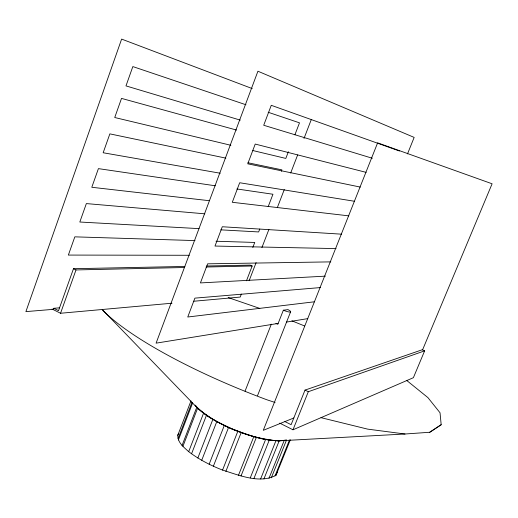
<?xml version="1.0" encoding="UTF-8"?>
<svg xmlns="http://www.w3.org/2000/svg" width="518" height="518" viewBox="0 0 518 518"><rect width="100%" height="100%" fill="white"/><g stroke="black" fill="none" stroke-linecap="round" stroke-linejoin="round"><path stroke-width="0.78" d="M59.453 307.834L53.814 308.294L53.445 309.33L25.9 311.616L121.626 39.096L252.266 88.597M184.868 266.453L73.485 268.712L58.528 310.658L53.814 308.294M52.065 309.013L60.541 313.26L76.01 269.936L184.291 267.515M277.551 471.51L275.952 475.31C259.622 484.136 238.727 475.032 222.559 470.079C210.548 465.417 198.964 459.479 188.694 451.651C183.942 447.351 177.441 442.456 177.784 435.295L190.987 400.893M178.075 438.526L191.971 402.35M288.384 151.735L285.813 158.424L252.855 150.544M294.897 134.816L299.501 122.837L268.156 112.257M281.313 171.322L281.883 169.852L247.947 162.756M178.412 439.957L192.651 402.894M268.182 206.669L272.947 194.25L236.92 188.96M259.758 229.047L258.644 231.941L220.785 229.843M252.81 247.474L254.746 242.443L216.019 241.239M182.045 445.499L196.749 407.329M241.336 294.107L240.197 297.067L193.687 301.256M246.471 280.795L252.169 265.999L250.252 265.132L206.663 266.012M182.925 446.348L197.649 408.132M249.132 280.698L256.106 262.626M261.914 247.572L268.881 229.5M277.305 207.673L284.272 189.601M290.663 173.038L297.636 154.973M304.021 138.41L311.286 119.587M188.694 451.651L203.574 413.163M191.576 453.755L206.507 415.19M197.857 457.996L212.898 419.282M201.722 460.282L216.828 421.51M209.155 464.206L224.339 425.362M177.784 435.295L178.328 433.909M213.364 466.252L228.593 427.376M245.059 391.142L271.328 324.158M283.346 310.217L284.654 310.735A6.766 1.217 21.5 0 0 290.307 312.017A6.766 1.217 21.5 0 0 288.61 309.965L287.937 309.609L283.346 310.217L277.81 324.287L275.919 323.439M222.559 470.079L237.859 431.209M225.867 471.393L241.187 432.53M257.53 395.655L290.676 311.642M238.448 475.369L253.814 436.622M241.032 475.958L256.397 437.257M250.272 477.9L265.63 439.381M253.988 478.373L269.334 439.95M260.645 478.904L275.952 440.688M263.94 478.885L279.215 440.799M268.991 478.302L284.201 440.462M279.72 423.135L292.987 429.785L413.39 377.693L424.637 350.854L422.241 349.76L305.018 390.099L291.116 424.676L284.919 421.581M271.315 477.81L286.486 440.106C267.249 442.851 248.271 435.146 230.639 428.347C218.007 422.338 204.591 416.187 195.26 405.439M292.987 429.785L308.32 391.705L424.637 350.854M275.039 475.88L289.491 439.989M275.952 475.31L290.333 439.788M407.504 153.898L414.154 137.406L257.925 71.219L156.093 343.156L278.056 323.439M422.565 349.87L492.1 183.786L377.628 142.851L263.286 430.322L293.894 417.955M102.227 309.505L196.814 407.42C219.282 426.664 248.543 437.775 277.797 440.896L405.011 434.006L429.752 432.265L441.168 424.669M429.752 432.265L441.181 424.773L440.035 412.775L427.926 397.617L406.811 380.542M286.486 440.106L283.696 440.494M285.01 440.248C266.738 442.333 248.769 435.256 231.967 428.872C218.816 422.707 204.765 416.44 195.156 405.173L196.814 407.42M286.389 322.092L307.77 318.635M314.445 301.787L187.756 317.01L194.891 298.135L320.48 287.568M60.541 313.26L172.002 303.211M277.797 440.896L282.99 440.546M325.414 276.146L200.414 282.925L207.634 263.824L330.821 261.875M206.112 267.029L252.169 265.999M189.297 255.277L68.357 255.076L74.825 236.843L195.04 240.585M336.065 248.595L214.989 246.056L222.287 226.748L341.517 234.168M199.035 228.632L79.817 222.021L86.357 203.587L204.824 213.824M209.201 200.693L91.796 187.276L98.414 168.628L215.307 185.787M348.795 215.864L232.291 202.292L239.685 182.744L354.441 201.262M405.011 434.006L367.618 429.124L321.005 417.663M220.234 173.226L103.16 152.752L109.855 133.871L225.854 158.132M360.295 187.082L247.746 163.824L255.225 144.069L366.129 172.364M230.879 145.286L114.737 117.515L121.516 98.394L236.545 130.063M228.198 297.578L259.809 308.411M240.268 120.124L125.984 85.897L132.835 66.582L245.979 104.772M372.358 158.268L263.714 125.259L271.264 105.316L399.482 151.016M275.09 402.492L266.783 399.734A187.976 41.55 21.5 0 1 102.642 310.12M291.912 320.83L304.5 325.939M73.485 268.712L76.01 269.936M305.018 390.099L308.32 391.705"/></g></svg>
